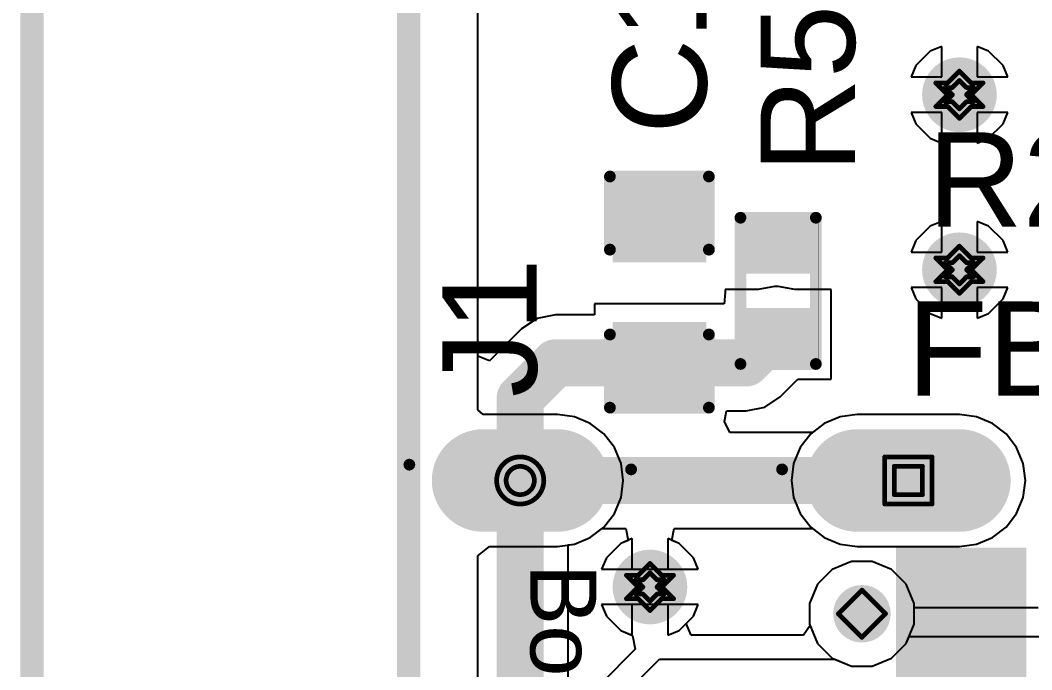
# Model space of a CAD drawing. Header units: inches. Extents: x -18 to 237, y -41 to 211.
# Drawn here: x -7.72 to 3.17, y 96.19 to 103.18 of the extents above; entities that cross this region are included whole.
import ezdxf

# ---------------------------------------------------------------- set-up
doc = ezdxf.new("R2010")
doc.units = ezdxf.units.IN
for name, color, linetype in [('Board Outline', 216, 'Continuous'), ('Bottom Layer', 5, 'Continuous'), ('Bottom Solder', 6, 'Continuous'), ('Dimensions', 6, 'Continuous'), ('Drill Drawing', 1, 'Continuous'), ('Multi-Layer', 9, 'Continuous'), ('Pad Holes', 156, 'Continuous'), ('Top Layer', 1, 'Continuous'), ('Top Overlay', 2, 'Continuous'), ('Top Paste', 8, 'Continuous'), ('Top Solder', 216, 'Continuous'), ('Via Holes', 16, 'Continuous')]:
    doc.layers.add(name, color=color, linetype=linetype)
doc.styles.add('Arial', font='', dxfattribs={"height": 0.2})
doc.styles.get('Arial').set_extended_font_data('Arial')

# ---------------------------------------------------------------- blocks, each defined once
blk = doc.blocks.new('R___0402_78')
at = {"layer": 'Top Layer'}
for points in [[(-0.699, -0.318), (-0.699, 0.318), (-0.241, 0.318), (-0.241, -0.318)], [(0.241, -0.318), (0.241, 0.318), (0.699, 0.318), (0.699, -0.318)]]:
    blk.add_hatch(color=1, dxfattribs=at).paths.add_polyline_path(points)
at = {"layer": 'Top Paste'}
for points in [[(-0.699, -0.318), (-0.699, 0.318), (-0.241, 0.318), (-0.241, -0.318)], [(0.241, -0.318), (0.241, 0.318), (0.699, 0.318), (0.699, -0.318)]]:
    blk.add_hatch(color=8, dxfattribs=at).paths.add_polyline_path(points)
at = {"layer": 'Top Solder'}
for points in [[(-0.754, -0.373), (-0.754, 0.373), (-0.186, 0.373), (-0.186, -0.373)], [(0.186, -0.373), (0.186, 0.373), (0.754, 0.373), (0.754, -0.373)]]:
    blk.add_hatch(color=216, dxfattribs=at).paths.add_polyline_path(points)
at = {"layer": 'Top Overlay'}
for points in [[(-0.787, 0.406, 0.127, 0.127, 0), (-0.787, -0.406, 0.127, 0.127, 0)], [(-0.787, 0.406, 0.127, 0.127, 0), (0.787, 0.406, 0.127, 0.127, 0)], [(0.787, 0.406, 0.127, 0.127, 0), (0.787, -0.406, 0.127, 0.127, 0)], [(-0.787, -0.406, 0.127, 0.127, 0), (0.787, -0.406, 0.127, 0.127, 0)], [(-0.813, -0.432, 0.00323, 0.00323, 0), (0.813, -0.432, 0.00323, 0.00323, 0)]]:
    blk.add_lwpolyline(points, format="xyseb", dxfattribs=at)
for points in [[(-0.819, 0.406, 0.0635, 0.0635, 1), (-0.756, 0.406, 0.0635, 0.0635, 1)], [(-0.819, 0.406, 0.0635, 0.0635, 1), (-0.756, 0.406, 0.0635, 0.0635, 1)], [(0.756, 0.406, 0.0635, 0.0635, 1), (0.819, 0.406, 0.0635, 0.0635, 1)], [(0.756, 0.406, 0.0635, 0.0635, 1), (0.819, 0.406, 0.0635, 0.0635, 1)], [(-0.819, -0.406, 0.0635, 0.0635, 1), (-0.756, -0.406, 0.0635, 0.0635, 1)], [(-0.819, -0.406, 0.0635, 0.0635, 1), (-0.756, -0.406, 0.0635, 0.0635, 1)], [(-0.814, -0.432, 0.00161, 0.00161, 1), (-0.812, -0.432, 0.00161, 0.00161, 1)], [(0.756, -0.406, 0.0635, 0.0635, 1), (0.819, -0.406, 0.0635, 0.0635, 1)], [(0.756, -0.406, 0.0635, 0.0635, 1), (0.819, -0.406, 0.0635, 0.0635, 1)], [(0.812, -0.432, 0.00161, 0.00161, 1), (0.814, -0.432, 0.00161, 0.00161, 1)]]:
    blk.add_lwpolyline(points, format="xyseb", close=True, dxfattribs=at)
blk = doc.blocks.new('TYPE_C_31_M_12__110')
at = {"layer": 'Bottom Layer'}
h = blk.add_hatch(color=5, dxfattribs=at)
edge = h.paths.add_edge_path()
edge.add_arc((-1.125, -0.02), 0.45, 0, 180)
edge.add_line((-1.575, -0.02), (-1.575, -1.12))
edge.add_arc((-1.125, -1.12), 0.45, 180, 360)
edge.add_line((-0.675, -1.12), (-0.675, -0.02))
h = blk.add_hatch(color=5, dxfattribs=at)
edge = h.paths.add_edge_path()
edge.add_arc((-1.125, -5.15), 0.45, 180, 360)
edge.add_line((-0.675, -5.15), (-0.675, -4.35))
edge.add_arc((-1.125, -4.35), 0.45, 0, 180)
edge.add_line((-1.575, -4.35), (-1.575, -5.15))
at = {"layer": 'Bottom Solder'}
h = blk.add_hatch(color=6, dxfattribs=at)
edge = h.paths.add_edge_path()
edge.add_arc((-1.125, -0.02), 0.552, 0, 180)
edge.add_line((-1.677, -0.02), (-1.677, -1.12))
edge.add_arc((-1.125, -1.12), 0.552, 180, 360)
edge.add_line((-0.573, -1.12), (-0.573, -0.02))
h = blk.add_hatch(color=6, dxfattribs=at)
edge = h.paths.add_edge_path()
edge.add_arc((0.31, -1.07), 0.102, 0, 360)
h = blk.add_hatch(color=6, dxfattribs=at)
edge = h.paths.add_edge_path()
edge.add_arc((-1.125, -5.15), 0.552, 180, 360)
edge.add_line((-0.573, -5.15), (-0.573, -4.35))
edge.add_arc((-1.125, -4.35), 0.552, 0, 180)
edge.add_line((-1.677, -4.35), (-1.677, -5.15))
at = {"layer": 'Multi-Layer'}
h = blk.add_hatch(color=9, dxfattribs=at)
edge = h.paths.add_edge_path()
edge.add_arc((-1.125, -0.02), 0.45, 0, 180)
edge.add_line((-1.575, -0.02), (-1.575, -1.12))
edge.add_arc((-1.125, -1.12), 0.45, 180, 360)
edge.add_line((-0.675, -1.12), (-0.675, -0.02))
h = blk.add_hatch(color=9, dxfattribs=at)
edge = h.paths.add_edge_path()
edge.add_arc((-1.125, -5.15), 0.45, 180, 360)
edge.add_line((-0.675, -5.15), (-0.675, -4.35))
edge.add_arc((-1.125, -4.35), 0.45, 0, 180)
edge.add_line((-1.575, -4.35), (-1.575, -5.15))
at = {"layer": 'Pad Holes'}
h = blk.add_hatch(color=7, dxfattribs=at)
edge = h.paths.add_edge_path()
edge.add_arc((-1.125, -1.12), 0.3, 180, 360)
edge.add_line((-0.825, -1.12), (-0.825, -0.02))
edge.add_arc((-1.125, -0.02), 0.3, 0, 180)
edge.add_line((-1.425, -0.02), (-1.425, -1.12))
h = blk.add_hatch(color=7, dxfattribs=at)
edge = h.paths.add_edge_path()
edge.add_arc((0.31, -1.07), 0.31, 0, 360)
h = blk.add_hatch(color=7, dxfattribs=at)
edge = h.paths.add_edge_path()
edge.add_arc((-1.125, -5.15), 0.3, 180, 360)
edge.add_line((-0.825, -5.15), (-0.825, -4.35))
edge.add_arc((-1.125, -4.35), 0.3, 0, 180)
edge.add_line((-1.425, -4.35), (-1.425, -5.15))
at = {"layer": 'Top Layer'}
for points in [[(-0.3, 0.6), (0.3, 0.6), (0.3, -0.6), (-0.3, -0.6)], [(0.5, 0.6), (1.1, 0.6), (1.1, -0.6), (0.5, -0.6)]]:
    blk.add_hatch(color=1, dxfattribs=at).paths.add_polyline_path(points)
h = blk.add_hatch(color=1, dxfattribs=at)
edge = h.paths.add_edge_path()
edge.add_arc((-1.125, -0.02), 0.45, 0, 180)
edge.add_line((-1.575, -0.02), (-1.575, -1.12))
edge.add_arc((-1.125, -1.12), 0.45, 180, 360)
edge.add_line((-0.675, -1.12), (-0.675, -0.02))
h = blk.add_hatch(color=1, dxfattribs=at)
edge = h.paths.add_edge_path()
edge.add_arc((-1.125, -5.15), 0.45, 180, 360)
edge.add_line((-0.675, -5.15), (-0.675, -4.35))
edge.add_arc((-1.125, -4.35), 0.45, 0, 180)
edge.add_line((-1.575, -4.35), (-1.575, -5.15))
at = {"layer": 'Top Paste'}
for points in [[(-0.3, 0.6), (0.3, 0.6), (0.3, -0.6), (-0.3, -0.6)], [(0.5, 0.6), (1.1, 0.6), (1.1, -0.6), (0.5, -0.6)]]:
    blk.add_hatch(color=8, dxfattribs=at).paths.add_polyline_path(points)
at = {"layer": 'Top Solder'}
for points in [[(-0.402, 0.702), (0.402, 0.702), (0.402, -0.702), (-0.402, -0.702)], [(0.398, 0.702), (1.202, 0.702), (1.202, -0.702), (0.398, -0.702)]]:
    blk.add_hatch(color=216, dxfattribs=at).paths.add_polyline_path(points)
h = blk.add_hatch(color=216, dxfattribs=at)
edge = h.paths.add_edge_path()
edge.add_arc((-1.125, -0.02), 0.552, 0, 180)
edge.add_line((-1.677, -0.02), (-1.677, -1.12))
edge.add_arc((-1.125, -1.12), 0.552, 180, 360)
edge.add_line((-0.573, -1.12), (-0.573, -0.02))
h = blk.add_hatch(color=216, dxfattribs=at)
edge = h.paths.add_edge_path()
edge.add_arc((0.31, -1.07), 0.102, 0, 360)
h = blk.add_hatch(color=216, dxfattribs=at)
edge = h.paths.add_edge_path()
edge.add_arc((-1.125, -5.15), 0.552, 180, 360)
edge.add_line((-0.573, -5.15), (-0.573, -4.35))
edge.add_arc((-1.125, -4.35), 0.552, 0, 180)
edge.add_line((-1.677, -4.35), (-1.677, -5.15))
at = {"layer": 'Top Overlay'}
for points in [[(-1.245, -3.556, 0.127, 0.127, 0), (-1.245, -1.93, 0.127, 0.127, 0)], [(7.695, -5.944, 0.127, 0.127, 0), (-1.295, -5.944, 0.127, 0.127, 0)]]:
    blk.add_lwpolyline(points, format="xyseb", dxfattribs=at)
for points in [[(-1.276, -1.93, 0.0635, 0.0635, 1), (-1.213, -1.93, 0.0635, 0.0635, 1)], [(-1.276, -3.556, 0.0635, 0.0635, 1), (-1.213, -3.556, 0.0635, 0.0635, 1)], [(-1.327, -5.944, 0.0635, 0.0635, 1), (-1.264, -5.944, 0.0635, 0.0635, 1)]]:
    blk.add_lwpolyline(points, format="xyseb", close=True, dxfattribs=at)
at = {"layer": 'Top Overlay', "style": 'Arial'}
blk.add_text('Board Edge', height=0.7112, dxfattribs=at).set_placement((-0.229, -4.64))
blk = doc.blocks.new('C___0603_162')
at = {"layer": 'Top Layer'}
for points in [[(-0.381, 0.445), (-0.381, -0.445), (-1.143, -0.445), (-1.143, 0.445)], [(1.143, 0.445), (1.143, -0.445), (0.381, -0.445), (0.381, 0.445)]]:
    blk.add_hatch(color=1, dxfattribs=at).paths.add_polyline_path(points)
at = {"layer": 'Top Paste'}
for points in [[(-0.381, 0.445), (-0.381, -0.445), (-1.143, -0.445), (-1.143, 0.445)], [(1.143, 0.445), (1.143, -0.445), (0.381, -0.445), (0.381, 0.445)]]:
    blk.add_hatch(color=8, dxfattribs=at).paths.add_polyline_path(points)
at = {"layer": 'Top Solder'}
for points in [[(-0.321, 0.504), (-0.321, -0.504), (-1.203, -0.504), (-1.203, 0.504)], [(1.203, 0.504), (1.203, -0.504), (0.321, -0.504), (0.321, 0.504)]]:
    blk.add_hatch(color=216, dxfattribs=at).paths.add_polyline_path(points)
at = {"layer": 'Top Overlay'}
for points in [[(-0.457, 0.533, 0.127, 0.127, 0), (-1.245, 0.533, 0.127, 0.127, 0)], [(-1.245, -0.533, 0.127, 0.127, 0), (-1.245, 0.533, 0.127, 0.127, 0)], [(1.245, 0.533, 0.127, 0.127, 0), (0.457, 0.533, 0.127, 0.127, 0)], [(1.245, -0.533, 0.127, 0.127, 0), (1.245, 0.533, 0.127, 0.127, 0)], [(-0.457, -0.533, 0.127, 0.127, 0), (-1.245, -0.533, 0.127, 0.127, 0)], [(1.245, -0.533, 0.127, 0.127, 0), (0.457, -0.533, 0.127, 0.127, 0)]]:
    blk.add_lwpolyline(points, format="xyseb", dxfattribs=at)
for points in [[(-1.276, 0.533, 0.0635, 0.0635, 1), (-1.213, 0.533, 0.0635, 0.0635, 1)], [(-1.276, 0.533, 0.0635, 0.0635, 1), (-1.213, 0.533, 0.0635, 0.0635, 1)], [(-0.489, 0.533, 0.0635, 0.0635, 1), (-0.425, 0.533, 0.0635, 0.0635, 1)], [(0.425, 0.533, 0.0635, 0.0635, 1), (0.489, 0.533, 0.0635, 0.0635, 1)], [(1.213, 0.533, 0.0635, 0.0635, 1), (1.276, 0.533, 0.0635, 0.0635, 1)], [(1.213, 0.533, 0.0635, 0.0635, 1), (1.276, 0.533, 0.0635, 0.0635, 1)], [(-1.276, -0.533, 0.0635, 0.0635, 1), (-1.213, -0.533, 0.0635, 0.0635, 1)], [(-1.276, -0.533, 0.0635, 0.0635, 1), (-1.213, -0.533, 0.0635, 0.0635, 1)], [(-0.489, -0.533, 0.0635, 0.0635, 1), (-0.425, -0.533, 0.0635, 0.0635, 1)], [(0.425, -0.533, 0.0635, 0.0635, 1), (0.489, -0.533, 0.0635, 0.0635, 1)], [(1.213, -0.533, 0.0635, 0.0635, 1), (1.276, -0.533, 0.0635, 0.0635, 1)], [(1.213, -0.533, 0.0635, 0.0635, 1), (1.276, -0.533, 0.0635, 0.0635, 1)]]:
    blk.add_lwpolyline(points, format="xyseb", close=True, dxfattribs=at)

msp = doc.modelspace()

# ---------------------------------------------------------------- hatches: boundary and pattern name
at = {"layer": 'Bottom Layer'}
h = msp.add_hatch(color=5, dxfattribs=at)
edge = h.paths.add_edge_path()
edge.add_arc((2.393, 102.382), 0.3, 0, 360)
h = msp.add_hatch(color=5, dxfattribs=at)
edge = h.paths.add_edge_path()
edge.add_arc((2.393, 100.497), 0.3, 0, 360)
h = msp.add_hatch(color=5, dxfattribs=at)
edge = h.paths.add_edge_path()
edge.add_arc((-0.94, 97.081), 0.3, 0, 360)
at = {"layer": 'Bottom Solder'}
h = msp.add_hatch(color=6, dxfattribs=at)
edge = h.paths.add_edge_path()
edge.add_arc((2.393, 102.382), 0.402, 0, 360)
h = msp.add_hatch(color=6, dxfattribs=at)
edge = h.paths.add_edge_path()
edge.add_arc((2.393, 100.497), 0.402, 0, 360)
h = msp.add_hatch(color=6, dxfattribs=at)
edge = h.paths.add_edge_path()
edge.add_arc((-0.94, 97.081), 0.402, 0, 360)
at = {"layer": 'Top Layer'}
h = msp.add_hatch(color=1, dxfattribs=at)
edge = h.paths.add_edge_path()
edge.add_arc((2.393, 102.382), 0.3, 0, 360)
h = msp.add_hatch(color=1, dxfattribs=at)
edge = h.paths.add_edge_path()
edge.add_arc((2.393, 100.497), 0.3, 0, 360)
h = msp.add_hatch(color=1, dxfattribs=at)
edge = h.paths.add_edge_path()
edge.add_arc((-0.94, 97.081), 0.3, 0, 360)
at = {"layer": 'Top Solder'}
h = msp.add_hatch(color=216, dxfattribs=at)
edge = h.paths.add_edge_path()
edge.add_arc((2.393, 102.382), 0.402, 0, 360)
h = msp.add_hatch(color=216, dxfattribs=at)
edge = h.paths.add_edge_path()
edge.add_arc((2.393, 100.497), 0.402, 0, 360)
h = msp.add_hatch(color=216, dxfattribs=at)
edge = h.paths.add_edge_path()
edge.add_arc((-0.94, 97.081), 0.402, 0, 360)
at = {"layer": 'Via Holes'}
h = msp.add_hatch(color=7, dxfattribs=at)
edge = h.paths.add_edge_path()
edge.add_arc((2.393, 102.382), 0.15, 0, 360)
h = msp.add_hatch(color=7, dxfattribs=at)
edge = h.paths.add_edge_path()
edge.add_arc((2.393, 100.497), 0.15, 0, 360)
h = msp.add_hatch(color=7, dxfattribs=at)
edge = h.paths.add_edge_path()
edge.add_arc((-0.94, 97.081), 0.15, 0, 360)

# ---------------------------------------------------------------- linework, layer by layer
at = {"layer": 'Board Outline'}
msp.add_lwpolyline([(-3.538, 110.524, 0.254, 0.254, 0), (-3.538, -3.476, 0.254, 0.254, 0)], format="xyseb", dxfattribs=at)
at = {"layer": 'Bottom Layer'}
for p, q in [((-2.794, 98.988), (-2.794, 109.909)), ((2.079, 102.852), (1.923, 102.696)), ((2.203, 102.903), (2.079, 102.852)), ((2.203, 102.573), (2.203, 102.903)), ((2.707, 102.852), (2.584, 102.903)), ((2.584, 102.903), (2.584, 102.573)), ((2.863, 102.696), (2.707, 102.852)), ((1.923, 102.696), (1.872, 102.573)), ((2.914, 102.573), (2.863, 102.696)), ((1.872, 102.573), (2.203, 102.573)), ((2.584, 102.573), (2.914, 102.573)), ((2.203, 102.192), (1.872, 102.192)), ((1.872, 102.192), (1.923, 102.069)), ((2.203, 101.862), (2.203, 102.192)), ((2.914, 102.192), (2.584, 102.192)), ((2.584, 102.192), (2.584, 101.862)), ((2.863, 102.069), (2.914, 102.192)), ((1.923, 102.069), (2.079, 101.913)), ((2.707, 101.913), (2.863, 102.069)), ((2.079, 101.913), (2.203, 101.862)), ((2.584, 101.862), (2.707, 101.913)), ((2.203, 101.018), (2.079, 100.967)), ((2.203, 100.687), (2.203, 101.018)), ((2.707, 100.967), (2.584, 101.018)), ((2.584, 101.018), (2.584, 100.687)), ((2.079, 100.967), (1.923, 100.811)), ((2.863, 100.811), (2.707, 100.967)), ((1.923, 100.811), (1.872, 100.687)), ((2.914, 100.687), (2.863, 100.811)), ((1.872, 100.687), (2.203, 100.687)), ((2.584, 100.687), (2.914, 100.687)), ((2.203, 100.306), (1.872, 100.306)), ((1.872, 100.306), (1.923, 100.183)), ((2.203, 99.976), (2.203, 100.306)), ((2.914, 100.306), (2.584, 100.306)), ((2.584, 100.306), (2.584, 99.976)), ((2.863, 100.183), (2.914, 100.306)), ((1.923, 100.183), (2.079, 100.027)), ((2.707, 100.027), (2.863, 100.183)), ((2.079, 100.027), (2.203, 99.976)), ((2.584, 99.976), (2.707, 100.027)), ((-2.737, 98.938), (-2.794, 98.988)), ((-1.937, 98.938), (-2.737, 98.938)), ((-1.753, 98.914), (-1.937, 98.938)), ((1.293, 98.938), (1.109, 98.914)), ((2.393, 98.938), (1.293, 98.938)), ((2.577, 98.914), (2.393, 98.938)), ((-1.582, 98.843), (-1.753, 98.914)), ((-1.435, 98.73), (-1.582, 98.843)), ((0.938, 98.843), (0.791, 98.73)), ((1.109, 98.914), (0.938, 98.843)), ((2.748, 98.843), (2.577, 98.914)), ((2.895, 98.73), (2.748, 98.843)), ((-1.322, 98.583), (-1.435, 98.73)), ((0.791, 98.73), (0.678, 98.583)), ((3.008, 98.583), (2.895, 98.73)), ((-1.251, 98.412), (-1.322, 98.583)), ((0.678, 98.583), (0.607, 98.412)), ((3.079, 98.412), (3.008, 98.583)), ((-1.227, 98.228), (-1.251, 98.412)), ((0.607, 98.412), (0.583, 98.228)), ((3.103, 98.228), (3.079, 98.412)), ((-1.251, 98.045), (-1.227, 98.228)), ((0.583, 98.228), (0.607, 98.045)), ((3.079, 98.045), (3.103, 98.228)), ((-1.322, 97.873), (-1.251, 98.045)), ((0.607, 98.045), (0.678, 97.873)), ((3.008, 97.873), (3.079, 98.045)), ((-1.435, 97.726), (-1.322, 97.873)), ((0.678, 97.873), (0.791, 97.726)), ((2.895, 97.726), (3.008, 97.873)), ((-1.582, 97.613), (-1.435, 97.726)), ((0.791, 97.726), (0.938, 97.613)), ((2.748, 97.613), (2.895, 97.726)), ((-1.753, 97.542), (-1.582, 97.613)), ((0.938, 97.613), (1.109, 97.542)), ((2.577, 97.542), (2.748, 97.613)), ((-2.794, 97.415), (-2.667, 97.518)), ((-2.667, 97.518), (-1.937, 97.518)), ((-1.937, 97.518), (-1.753, 97.542)), ((-1.254, 97.551), (-1.409, 97.395)), ((-1.13, 97.602), (-1.254, 97.551)), ((-1.13, 97.272), (-1.13, 97.602)), ((-0.626, 97.551), (-0.749, 97.602)), ((-0.749, 97.602), (-0.749, 97.272)), ((-0.47, 97.395), (-0.626, 97.551)), ((1.109, 97.542), (1.293, 97.518)), ((1.293, 97.518), (2.393, 97.518)), ((2.393, 97.518), (2.577, 97.542)), ((-2.794, 90.338), (-2.794, 97.415)), ((-1.409, 97.395), (-1.461, 97.272)), ((-0.419, 97.272), (-0.47, 97.395)), ((1.231, 97.357), (1.024, 97.271)), ((1.455, 97.357), (1.231, 97.357)), ((1.662, 97.271), (1.455, 97.357)), ((-1.461, 97.272), (-1.13, 97.272)), ((-0.749, 97.272), (-0.419, 97.272)), ((1.024, 97.271), (0.865, 97.113)), ((1.821, 97.113), (1.662, 97.271)), ((0.865, 97.113), (0.779, 96.905)), ((1.907, 96.905), (1.821, 97.113)), ((-1.13, 96.891), (-1.461, 96.891)), ((-1.461, 96.891), (-1.409, 96.768)), ((-1.13, 96.561), (-1.13, 96.891)), ((-0.419, 96.891), (-0.749, 96.891)), ((-0.749, 96.891), (-0.749, 96.561)), ((-0.47, 96.768), (-0.419, 96.891)), ((0.779, 96.905), (0.779, 96.681)), ((1.907, 96.681), (1.907, 96.905)), ((-1.409, 96.768), (-1.254, 96.612)), ((-0.626, 96.612), (-0.47, 96.768)), ((0.779, 96.681), (0.865, 96.474)), ((1.821, 96.474), (1.907, 96.681)), ((-1.254, 96.612), (-1.13, 96.561)), ((-0.749, 96.561), (-0.626, 96.612)), ((0.865, 96.474), (1.024, 96.315)), ((1.662, 96.315), (1.821, 96.474)), ((1.024, 96.315), (1.231, 96.229)), ((1.455, 96.229), (1.662, 96.315)), ((1.231, 96.229), (1.455, 96.229))]:
    msp.add_line(p, q, dxfattribs=at)
at = {"layer": 'Dimensions'}
msp.add_lwpolyline([(-7.595, 60.887, 0.254, 0.254, 0), (-7.595, 110.524, 0.254, 0.254, 0)], format="xyseb", dxfattribs=at)
at = {"layer": 'Drill Drawing'}
for points in [[(2.266, 102.509, 0.0508, 0.0508, 0), (2.393, 102.636, 0.0508, 0.0508, 0)], [(2.393, 102.636, 0.0508, 0.0508, 0), (2.52, 102.509, 0.0508, 0.0508, 0)], [(2.139, 102.509, 0.0508, 0.0508, 0), (2.266, 102.382, 0.0508, 0.0508, 0)], [(2.139, 102.509, 0.0508, 0.0508, 0), (2.266, 102.509, 0.0508, 0.0508, 0)], [(2.317, 102.459, 0.0508, 0.0508, 0), (2.393, 102.535, 0.0508, 0.0508, 0)], [(2.393, 102.535, 0.0508, 0.0508, 0), (2.469, 102.459, 0.0508, 0.0508, 0)], [(2.52, 102.509, 0.0508, 0.0508, 0), (2.647, 102.509, 0.0508, 0.0508, 0)], [(2.52, 102.382, 0.0508, 0.0508, 0), (2.647, 102.509, 0.0508, 0.0508, 0)], [(2.139, 102.255, 0.0508, 0.0508, 0), (2.266, 102.382, 0.0508, 0.0508, 0)], [(2.241, 102.459, 0.0508, 0.0508, 0), (2.317, 102.382, 0.0508, 0.0508, 0)], [(2.241, 102.459, 0.0508, 0.0508, 0), (2.317, 102.459, 0.0508, 0.0508, 0)], [(2.241, 102.306, 0.0508, 0.0508, 0), (2.317, 102.382, 0.0508, 0.0508, 0)], [(2.469, 102.459, 0.0508, 0.0508, 0), (2.545, 102.459, 0.0508, 0.0508, 0)], [(2.469, 102.382, 0.0508, 0.0508, 0), (2.545, 102.459, 0.0508, 0.0508, 0)], [(2.469, 102.382, 0.0508, 0.0508, 0), (2.545, 102.306, 0.0508, 0.0508, 0)], [(2.52, 102.382, 0.0508, 0.0508, 0), (2.647, 102.255, 0.0508, 0.0508, 0)], [(2.241, 102.306, 0.0508, 0.0508, 0), (2.317, 102.306, 0.0508, 0.0508, 0)], [(2.317, 102.306, 0.0508, 0.0508, 0), (2.393, 102.23, 0.0508, 0.0508, 0)], [(2.393, 102.23, 0.0508, 0.0508, 0), (2.469, 102.306, 0.0508, 0.0508, 0)], [(2.469, 102.306, 0.0508, 0.0508, 0), (2.545, 102.306, 0.0508, 0.0508, 0)], [(2.139, 102.255, 0.0508, 0.0508, 0), (2.266, 102.255, 0.0508, 0.0508, 0)], [(2.266, 102.255, 0.0508, 0.0508, 0), (2.393, 102.128, 0.0508, 0.0508, 0)], [(2.393, 102.128, 0.0508, 0.0508, 0), (2.52, 102.255, 0.0508, 0.0508, 0)], [(2.52, 102.255, 0.0508, 0.0508, 0), (2.647, 102.255, 0.0508, 0.0508, 0)], [(2.266, 100.624, 0.0508, 0.0508, 0), (2.393, 100.751, 0.0508, 0.0508, 0)], [(2.393, 100.751, 0.0508, 0.0508, 0), (2.52, 100.624, 0.0508, 0.0508, 0)], [(2.317, 100.573, 0.0508, 0.0508, 0), (2.393, 100.649, 0.0508, 0.0508, 0)], [(2.393, 100.649, 0.0508, 0.0508, 0), (2.469, 100.573, 0.0508, 0.0508, 0)], [(2.139, 100.624, 0.0508, 0.0508, 0), (2.266, 100.497, 0.0508, 0.0508, 0)], [(2.139, 100.624, 0.0508, 0.0508, 0), (2.266, 100.624, 0.0508, 0.0508, 0)], [(2.241, 100.573, 0.0508, 0.0508, 0), (2.317, 100.497, 0.0508, 0.0508, 0)], [(2.241, 100.573, 0.0508, 0.0508, 0), (2.317, 100.573, 0.0508, 0.0508, 0)], [(2.469, 100.573, 0.0508, 0.0508, 0), (2.545, 100.573, 0.0508, 0.0508, 0)], [(2.469, 100.497, 0.0508, 0.0508, 0), (2.545, 100.573, 0.0508, 0.0508, 0)], [(2.52, 100.624, 0.0508, 0.0508, 0), (2.647, 100.624, 0.0508, 0.0508, 0)], [(2.52, 100.497, 0.0508, 0.0508, 0), (2.647, 100.624, 0.0508, 0.0508, 0)], [(2.139, 100.37, 0.0508, 0.0508, 0), (2.266, 100.497, 0.0508, 0.0508, 0)], [(2.241, 100.421, 0.0508, 0.0508, 0), (2.317, 100.497, 0.0508, 0.0508, 0)], [(2.241, 100.421, 0.0508, 0.0508, 0), (2.317, 100.421, 0.0508, 0.0508, 0)], [(2.317, 100.421, 0.0508, 0.0508, 0), (2.393, 100.344, 0.0508, 0.0508, 0)], [(2.393, 100.344, 0.0508, 0.0508, 0), (2.469, 100.421, 0.0508, 0.0508, 0)], [(2.469, 100.497, 0.0508, 0.0508, 0), (2.545, 100.421, 0.0508, 0.0508, 0)], [(2.469, 100.421, 0.0508, 0.0508, 0), (2.545, 100.421, 0.0508, 0.0508, 0)], [(2.52, 100.497, 0.0508, 0.0508, 0), (2.647, 100.37, 0.0508, 0.0508, 0)], [(2.139, 100.37, 0.0508, 0.0508, 0), (2.266, 100.37, 0.0508, 0.0508, 0)], [(2.266, 100.37, 0.0508, 0.0508, 0), (2.393, 100.243, 0.0508, 0.0508, 0)], [(2.393, 100.243, 0.0508, 0.0508, 0), (2.52, 100.37, 0.0508, 0.0508, 0)], [(2.52, 100.37, 0.0508, 0.0508, 0), (2.647, 100.37, 0.0508, 0.0508, 0)], [(1.589, 98.482, 0.0508, 0.0508, 0), (2.097, 98.482, 0.0508, 0.0508, 0)], [(1.589, 97.974, 0.0508, 0.0508, 0), (1.589, 98.482, 0.0508, 0.0508, 0)], [(2.097, 97.974, 0.0508, 0.0508, 0), (2.097, 98.482, 0.0508, 0.0508, 0)], [(1.691, 98.381, 0.0508, 0.0508, 0), (1.995, 98.381, 0.0508, 0.0508, 0)], [(1.691, 98.076, 0.0508, 0.0508, 0), (1.691, 98.381, 0.0508, 0.0508, 0)], [(1.995, 98.076, 0.0508, 0.0508, 0), (1.995, 98.381, 0.0508, 0.0508, 0)], [(1.691, 98.076, 0.0508, 0.0508, 0), (1.995, 98.076, 0.0508, 0.0508, 0)], [(1.589, 97.974, 0.0508, 0.0508, 0), (2.097, 97.974, 0.0508, 0.0508, 0)], [(-1.067, 97.208, 0.0508, 0.0508, 0), (-0.94, 97.335, 0.0508, 0.0508, 0)], [(-0.94, 97.335, 0.0508, 0.0508, 0), (-0.813, 97.208, 0.0508, 0.0508, 0)], [(-1.194, 97.208, 0.0508, 0.0508, 0), (-1.067, 97.081, 0.0508, 0.0508, 0)], [(-1.194, 97.208, 0.0508, 0.0508, 0), (-1.067, 97.208, 0.0508, 0.0508, 0)], [(-1.092, 97.158, 0.0508, 0.0508, 0), (-1.016, 97.081, 0.0508, 0.0508, 0)], [(-1.092, 97.158, 0.0508, 0.0508, 0), (-1.016, 97.158, 0.0508, 0.0508, 0)], [(-1.016, 97.158, 0.0508, 0.0508, 0), (-0.94, 97.234, 0.0508, 0.0508, 0)], [(-0.94, 97.234, 0.0508, 0.0508, 0), (-0.864, 97.158, 0.0508, 0.0508, 0)], [(-0.864, 97.158, 0.0508, 0.0508, 0), (-0.787, 97.158, 0.0508, 0.0508, 0)], [(-0.864, 97.081, 0.0508, 0.0508, 0), (-0.787, 97.158, 0.0508, 0.0508, 0)], [(-0.813, 97.208, 0.0508, 0.0508, 0), (-0.686, 97.208, 0.0508, 0.0508, 0)], [(-0.813, 97.081, 0.0508, 0.0508, 0), (-0.686, 97.208, 0.0508, 0.0508, 0)], [(-1.194, 96.954, 0.0508, 0.0508, 0), (-1.067, 97.081, 0.0508, 0.0508, 0)], [(-1.092, 97.005, 0.0508, 0.0508, 0), (-1.016, 97.081, 0.0508, 0.0508, 0)], [(-0.864, 97.081, 0.0508, 0.0508, 0), (-0.787, 97.005, 0.0508, 0.0508, 0)], [(-0.813, 97.081, 0.0508, 0.0508, 0), (-0.686, 96.954, 0.0508, 0.0508, 0)], [(1.089, 96.793, 0.0508, 0.0508, 0), (1.343, 97.047, 0.0508, 0.0508, 0)], [(1.343, 97.047, 0.0508, 0.0508, 0), (1.597, 96.793, 0.0508, 0.0508, 0)], [(-1.194, 96.954, 0.0508, 0.0508, 0), (-1.067, 96.954, 0.0508, 0.0508, 0)], [(-1.092, 97.005, 0.0508, 0.0508, 0), (-1.016, 97.005, 0.0508, 0.0508, 0)], [(-1.067, 96.954, 0.0508, 0.0508, 0), (-0.94, 96.827, 0.0508, 0.0508, 0)], [(-1.016, 97.005, 0.0508, 0.0508, 0), (-0.94, 96.929, 0.0508, 0.0508, 0)], [(-0.94, 96.929, 0.0508, 0.0508, 0), (-0.864, 97.005, 0.0508, 0.0508, 0)], [(-0.94, 96.827, 0.0508, 0.0508, 0), (-0.813, 96.954, 0.0508, 0.0508, 0)], [(-0.864, 97.005, 0.0508, 0.0508, 0), (-0.787, 97.005, 0.0508, 0.0508, 0)], [(-0.813, 96.954, 0.0508, 0.0508, 0), (-0.686, 96.954, 0.0508, 0.0508, 0)], [(1.089, 96.793, 0.0508, 0.0508, 0), (1.343, 96.539, 0.0508, 0.0508, 0)], [(1.343, 96.539, 0.0508, 0.0508, 0), (1.597, 96.793, 0.0508, 0.0508, 0)]]:
    msp.add_lwpolyline(points, format="xyseb", dxfattribs=at)
for points in [[(2.38, 102.636, 0.0254, 0.0254, 1), (2.406, 102.636, 0.0254, 0.0254, 1)], [(2.38, 102.636, 0.0254, 0.0254, 1), (2.406, 102.636, 0.0254, 0.0254, 1)], [(2.126, 102.509, 0.0254, 0.0254, 1), (2.152, 102.509, 0.0254, 0.0254, 1)], [(2.126, 102.509, 0.0254, 0.0254, 1), (2.152, 102.509, 0.0254, 0.0254, 1)], [(2.253, 102.509, 0.0254, 0.0254, 1), (2.279, 102.509, 0.0254, 0.0254, 1)], [(2.253, 102.509, 0.0254, 0.0254, 1), (2.279, 102.509, 0.0254, 0.0254, 1)], [(2.38, 102.535, 0.0254, 0.0254, 1), (2.406, 102.535, 0.0254, 0.0254, 1)], [(2.38, 102.535, 0.0254, 0.0254, 1), (2.406, 102.535, 0.0254, 0.0254, 1)], [(2.507, 102.509, 0.0254, 0.0254, 1), (2.533, 102.509, 0.0254, 0.0254, 1)], [(2.507, 102.509, 0.0254, 0.0254, 1), (2.533, 102.509, 0.0254, 0.0254, 1)], [(2.634, 102.509, 0.0254, 0.0254, 1), (2.66, 102.509, 0.0254, 0.0254, 1)], [(2.634, 102.509, 0.0254, 0.0254, 1), (2.66, 102.509, 0.0254, 0.0254, 1)], [(2.228, 102.459, 0.0254, 0.0254, 1), (2.253, 102.459, 0.0254, 0.0254, 1)], [(2.228, 102.459, 0.0254, 0.0254, 1), (2.253, 102.459, 0.0254, 0.0254, 1)], [(2.253, 102.382, 0.0254, 0.0254, 1), (2.279, 102.382, 0.0254, 0.0254, 1)], [(2.253, 102.382, 0.0254, 0.0254, 1), (2.279, 102.382, 0.0254, 0.0254, 1)], [(2.304, 102.459, 0.0254, 0.0254, 1), (2.33, 102.459, 0.0254, 0.0254, 1)], [(2.304, 102.459, 0.0254, 0.0254, 1), (2.33, 102.459, 0.0254, 0.0254, 1)], [(2.304, 102.382, 0.0254, 0.0254, 1), (2.33, 102.382, 0.0254, 0.0254, 1)], [(2.304, 102.382, 0.0254, 0.0254, 1), (2.33, 102.382, 0.0254, 0.0254, 1)], [(2.457, 102.459, 0.0254, 0.0254, 1), (2.482, 102.459, 0.0254, 0.0254, 1)], [(2.457, 102.459, 0.0254, 0.0254, 1), (2.482, 102.459, 0.0254, 0.0254, 1)], [(2.457, 102.382, 0.0254, 0.0254, 1), (2.482, 102.382, 0.0254, 0.0254, 1)], [(2.457, 102.382, 0.0254, 0.0254, 1), (2.482, 102.382, 0.0254, 0.0254, 1)], [(2.507, 102.382, 0.0254, 0.0254, 1), (2.533, 102.382, 0.0254, 0.0254, 1)], [(2.507, 102.382, 0.0254, 0.0254, 1), (2.533, 102.382, 0.0254, 0.0254, 1)], [(2.533, 102.459, 0.0254, 0.0254, 1), (2.558, 102.459, 0.0254, 0.0254, 1)], [(2.533, 102.459, 0.0254, 0.0254, 1), (2.558, 102.459, 0.0254, 0.0254, 1)], [(2.228, 102.306, 0.0254, 0.0254, 1), (2.253, 102.306, 0.0254, 0.0254, 1)], [(2.228, 102.306, 0.0254, 0.0254, 1), (2.253, 102.306, 0.0254, 0.0254, 1)], [(2.304, 102.306, 0.0254, 0.0254, 1), (2.33, 102.306, 0.0254, 0.0254, 1)], [(2.304, 102.306, 0.0254, 0.0254, 1), (2.33, 102.306, 0.0254, 0.0254, 1)], [(2.457, 102.306, 0.0254, 0.0254, 1), (2.482, 102.306, 0.0254, 0.0254, 1)], [(2.457, 102.306, 0.0254, 0.0254, 1), (2.482, 102.306, 0.0254, 0.0254, 1)], [(2.533, 102.306, 0.0254, 0.0254, 1), (2.558, 102.306, 0.0254, 0.0254, 1)], [(2.533, 102.306, 0.0254, 0.0254, 1), (2.558, 102.306, 0.0254, 0.0254, 1)], [(2.126, 102.255, 0.0254, 0.0254, 1), (2.152, 102.255, 0.0254, 0.0254, 1)], [(2.126, 102.255, 0.0254, 0.0254, 1), (2.152, 102.255, 0.0254, 0.0254, 1)], [(2.253, 102.255, 0.0254, 0.0254, 1), (2.279, 102.255, 0.0254, 0.0254, 1)], [(2.253, 102.255, 0.0254, 0.0254, 1), (2.279, 102.255, 0.0254, 0.0254, 1)], [(2.38, 102.23, 0.0254, 0.0254, 1), (2.406, 102.23, 0.0254, 0.0254, 1)], [(2.38, 102.23, 0.0254, 0.0254, 1), (2.406, 102.23, 0.0254, 0.0254, 1)], [(2.507, 102.255, 0.0254, 0.0254, 1), (2.533, 102.255, 0.0254, 0.0254, 1)], [(2.507, 102.255, 0.0254, 0.0254, 1), (2.533, 102.255, 0.0254, 0.0254, 1)], [(2.634, 102.255, 0.0254, 0.0254, 1), (2.66, 102.255, 0.0254, 0.0254, 1)], [(2.634, 102.255, 0.0254, 0.0254, 1), (2.66, 102.255, 0.0254, 0.0254, 1)], [(2.38, 102.128, 0.0254, 0.0254, 1), (2.406, 102.128, 0.0254, 0.0254, 1)], [(2.38, 102.128, 0.0254, 0.0254, 1), (2.406, 102.128, 0.0254, 0.0254, 1)], [(2.38, 100.751, 0.0254, 0.0254, 1), (2.406, 100.751, 0.0254, 0.0254, 1)], [(2.38, 100.751, 0.0254, 0.0254, 1), (2.406, 100.751, 0.0254, 0.0254, 1)], [(2.38, 100.649, 0.0254, 0.0254, 1), (2.406, 100.649, 0.0254, 0.0254, 1)], [(2.38, 100.649, 0.0254, 0.0254, 1), (2.406, 100.649, 0.0254, 0.0254, 1)], [(2.126, 100.624, 0.0254, 0.0254, 1), (2.152, 100.624, 0.0254, 0.0254, 1)], [(2.126, 100.624, 0.0254, 0.0254, 1), (2.152, 100.624, 0.0254, 0.0254, 1)], [(2.228, 100.573, 0.0254, 0.0254, 1), (2.253, 100.573, 0.0254, 0.0254, 1)], [(2.228, 100.573, 0.0254, 0.0254, 1), (2.253, 100.573, 0.0254, 0.0254, 1)], [(2.253, 100.624, 0.0254, 0.0254, 1), (2.279, 100.624, 0.0254, 0.0254, 1)], [(2.253, 100.624, 0.0254, 0.0254, 1), (2.279, 100.624, 0.0254, 0.0254, 1)], [(2.304, 100.573, 0.0254, 0.0254, 1), (2.33, 100.573, 0.0254, 0.0254, 1)], [(2.304, 100.573, 0.0254, 0.0254, 1), (2.33, 100.573, 0.0254, 0.0254, 1)], [(2.457, 100.573, 0.0254, 0.0254, 1), (2.482, 100.573, 0.0254, 0.0254, 1)], [(2.457, 100.573, 0.0254, 0.0254, 1), (2.482, 100.573, 0.0254, 0.0254, 1)], [(2.507, 100.624, 0.0254, 0.0254, 1), (2.533, 100.624, 0.0254, 0.0254, 1)], [(2.507, 100.624, 0.0254, 0.0254, 1), (2.533, 100.624, 0.0254, 0.0254, 1)], [(2.533, 100.573, 0.0254, 0.0254, 1), (2.558, 100.573, 0.0254, 0.0254, 1)], [(2.533, 100.573, 0.0254, 0.0254, 1), (2.558, 100.573, 0.0254, 0.0254, 1)], [(2.634, 100.624, 0.0254, 0.0254, 1), (2.66, 100.624, 0.0254, 0.0254, 1)], [(2.634, 100.624, 0.0254, 0.0254, 1), (2.66, 100.624, 0.0254, 0.0254, 1)], [(2.228, 100.421, 0.0254, 0.0254, 1), (2.253, 100.421, 0.0254, 0.0254, 1)], [(2.228, 100.421, 0.0254, 0.0254, 1), (2.253, 100.421, 0.0254, 0.0254, 1)], [(2.253, 100.497, 0.0254, 0.0254, 1), (2.279, 100.497, 0.0254, 0.0254, 1)], [(2.253, 100.497, 0.0254, 0.0254, 1), (2.279, 100.497, 0.0254, 0.0254, 1)], [(2.304, 100.497, 0.0254, 0.0254, 1), (2.33, 100.497, 0.0254, 0.0254, 1)], [(2.304, 100.497, 0.0254, 0.0254, 1), (2.33, 100.497, 0.0254, 0.0254, 1)], [(2.304, 100.421, 0.0254, 0.0254, 1), (2.33, 100.421, 0.0254, 0.0254, 1)], [(2.304, 100.421, 0.0254, 0.0254, 1), (2.33, 100.421, 0.0254, 0.0254, 1)], [(2.457, 100.497, 0.0254, 0.0254, 1), (2.482, 100.497, 0.0254, 0.0254, 1)], [(2.457, 100.497, 0.0254, 0.0254, 1), (2.482, 100.497, 0.0254, 0.0254, 1)], [(2.457, 100.421, 0.0254, 0.0254, 1), (2.482, 100.421, 0.0254, 0.0254, 1)], [(2.457, 100.421, 0.0254, 0.0254, 1), (2.482, 100.421, 0.0254, 0.0254, 1)], [(2.507, 100.497, 0.0254, 0.0254, 1), (2.533, 100.497, 0.0254, 0.0254, 1)], [(2.507, 100.497, 0.0254, 0.0254, 1), (2.533, 100.497, 0.0254, 0.0254, 1)], [(2.533, 100.421, 0.0254, 0.0254, 1), (2.558, 100.421, 0.0254, 0.0254, 1)], [(2.533, 100.421, 0.0254, 0.0254, 1), (2.558, 100.421, 0.0254, 0.0254, 1)], [(2.126, 100.37, 0.0254, 0.0254, 1), (2.152, 100.37, 0.0254, 0.0254, 1)], [(2.126, 100.37, 0.0254, 0.0254, 1), (2.152, 100.37, 0.0254, 0.0254, 1)], [(2.253, 100.37, 0.0254, 0.0254, 1), (2.279, 100.37, 0.0254, 0.0254, 1)], [(2.253, 100.37, 0.0254, 0.0254, 1), (2.279, 100.37, 0.0254, 0.0254, 1)], [(2.38, 100.344, 0.0254, 0.0254, 1), (2.406, 100.344, 0.0254, 0.0254, 1)], [(2.38, 100.344, 0.0254, 0.0254, 1), (2.406, 100.344, 0.0254, 0.0254, 1)], [(2.507, 100.37, 0.0254, 0.0254, 1), (2.533, 100.37, 0.0254, 0.0254, 1)], [(2.507, 100.37, 0.0254, 0.0254, 1), (2.533, 100.37, 0.0254, 0.0254, 1)], [(2.634, 100.37, 0.0254, 0.0254, 1), (2.66, 100.37, 0.0254, 0.0254, 1)], [(2.634, 100.37, 0.0254, 0.0254, 1), (2.66, 100.37, 0.0254, 0.0254, 1)], [(2.38, 100.243, 0.0254, 0.0254, 1), (2.406, 100.243, 0.0254, 0.0254, 1)], [(2.38, 100.243, 0.0254, 0.0254, 1), (2.406, 100.243, 0.0254, 0.0254, 1)], [(-2.083, 98.228, 0.0508, 0.0508, 1), (-2.591, 98.228, 0.0508, 0.0508, 1)], [(1.576, 98.482, 0.0254, 0.0254, 1), (1.602, 98.482, 0.0254, 0.0254, 1)], [(1.576, 98.482, 0.0254, 0.0254, 1), (1.602, 98.482, 0.0254, 0.0254, 1)], [(2.084, 98.482, 0.0254, 0.0254, 1), (2.11, 98.482, 0.0254, 0.0254, 1)], [(2.084, 98.482, 0.0254, 0.0254, 1), (2.11, 98.482, 0.0254, 0.0254, 1)], [(-2.185, 98.228, 0.0508, 0.0508, 1), (-2.489, 98.228, 0.0508, 0.0508, 1)], [(1.678, 98.381, 0.0254, 0.0254, 1), (1.703, 98.381, 0.0254, 0.0254, 1)], [(1.678, 98.381, 0.0254, 0.0254, 1), (1.703, 98.381, 0.0254, 0.0254, 1)], [(1.983, 98.381, 0.0254, 0.0254, 1), (2.008, 98.381, 0.0254, 0.0254, 1)], [(1.983, 98.381, 0.0254, 0.0254, 1), (2.008, 98.381, 0.0254, 0.0254, 1)], [(-2.604, 98.228, 0.0254, 0.0254, 1), (-2.578, 98.228, 0.0254, 0.0254, 1)], [(-2.502, 98.228, 0.0254, 0.0254, 1), (-2.477, 98.228, 0.0254, 0.0254, 1)], [(-2.197, 98.228, 0.0254, 0.0254, 1), (-2.172, 98.228, 0.0254, 0.0254, 1)], [(-2.096, 98.228, 0.0254, 0.0254, 1), (-2.07, 98.228, 0.0254, 0.0254, 1)], [(1.678, 98.076, 0.0254, 0.0254, 1), (1.703, 98.076, 0.0254, 0.0254, 1)], [(1.678, 98.076, 0.0254, 0.0254, 1), (1.703, 98.076, 0.0254, 0.0254, 1)], [(1.983, 98.076, 0.0254, 0.0254, 1), (2.008, 98.076, 0.0254, 0.0254, 1)], [(1.983, 98.076, 0.0254, 0.0254, 1), (2.008, 98.076, 0.0254, 0.0254, 1)], [(1.576, 97.974, 0.0254, 0.0254, 1), (1.602, 97.974, 0.0254, 0.0254, 1)], [(1.576, 97.974, 0.0254, 0.0254, 1), (1.602, 97.974, 0.0254, 0.0254, 1)], [(2.084, 97.974, 0.0254, 0.0254, 1), (2.11, 97.974, 0.0254, 0.0254, 1)], [(2.084, 97.974, 0.0254, 0.0254, 1), (2.11, 97.974, 0.0254, 0.0254, 1)], [(-0.952, 97.335, 0.0254, 0.0254, 1), (-0.927, 97.335, 0.0254, 0.0254, 1)], [(-0.952, 97.335, 0.0254, 0.0254, 1), (-0.927, 97.335, 0.0254, 0.0254, 1)], [(-1.206, 97.208, 0.0254, 0.0254, 1), (-1.181, 97.208, 0.0254, 0.0254, 1)], [(-1.206, 97.208, 0.0254, 0.0254, 1), (-1.181, 97.208, 0.0254, 0.0254, 1)], [(-1.105, 97.158, 0.0254, 0.0254, 1), (-1.079, 97.158, 0.0254, 0.0254, 1)], [(-1.105, 97.158, 0.0254, 0.0254, 1), (-1.079, 97.158, 0.0254, 0.0254, 1)], [(-1.079, 97.208, 0.0254, 0.0254, 1), (-1.054, 97.208, 0.0254, 0.0254, 1)], [(-1.079, 97.208, 0.0254, 0.0254, 1), (-1.054, 97.208, 0.0254, 0.0254, 1)], [(-1.029, 97.158, 0.0254, 0.0254, 1), (-1.003, 97.158, 0.0254, 0.0254, 1)], [(-1.029, 97.158, 0.0254, 0.0254, 1), (-1.003, 97.158, 0.0254, 0.0254, 1)], [(-0.952, 97.234, 0.0254, 0.0254, 1), (-0.927, 97.234, 0.0254, 0.0254, 1)], [(-0.952, 97.234, 0.0254, 0.0254, 1), (-0.927, 97.234, 0.0254, 0.0254, 1)], [(-0.876, 97.158, 0.0254, 0.0254, 1), (-0.851, 97.158, 0.0254, 0.0254, 1)], [(-0.876, 97.158, 0.0254, 0.0254, 1), (-0.851, 97.158, 0.0254, 0.0254, 1)], [(-0.825, 97.208, 0.0254, 0.0254, 1), (-0.8, 97.208, 0.0254, 0.0254, 1)], [(-0.825, 97.208, 0.0254, 0.0254, 1), (-0.8, 97.208, 0.0254, 0.0254, 1)], [(-0.8, 97.158, 0.0254, 0.0254, 1), (-0.775, 97.158, 0.0254, 0.0254, 1)], [(-0.8, 97.158, 0.0254, 0.0254, 1), (-0.775, 97.158, 0.0254, 0.0254, 1)], [(-0.698, 97.208, 0.0254, 0.0254, 1), (-0.673, 97.208, 0.0254, 0.0254, 1)], [(-0.698, 97.208, 0.0254, 0.0254, 1), (-0.673, 97.208, 0.0254, 0.0254, 1)], [(-1.079, 97.081, 0.0254, 0.0254, 1), (-1.054, 97.081, 0.0254, 0.0254, 1)], [(-1.079, 97.081, 0.0254, 0.0254, 1), (-1.054, 97.081, 0.0254, 0.0254, 1)], [(-1.029, 97.081, 0.0254, 0.0254, 1), (-1.003, 97.081, 0.0254, 0.0254, 1)], [(-1.029, 97.081, 0.0254, 0.0254, 1), (-1.003, 97.081, 0.0254, 0.0254, 1)], [(-0.876, 97.081, 0.0254, 0.0254, 1), (-0.851, 97.081, 0.0254, 0.0254, 1)], [(-0.876, 97.081, 0.0254, 0.0254, 1), (-0.851, 97.081, 0.0254, 0.0254, 1)], [(-0.825, 97.081, 0.0254, 0.0254, 1), (-0.8, 97.081, 0.0254, 0.0254, 1)], [(-0.825, 97.081, 0.0254, 0.0254, 1), (-0.8, 97.081, 0.0254, 0.0254, 1)], [(1.33, 97.047, 0.0254, 0.0254, 1), (1.356, 97.047, 0.0254, 0.0254, 1)], [(1.33, 97.047, 0.0254, 0.0254, 1), (1.356, 97.047, 0.0254, 0.0254, 1)], [(-1.206, 96.954, 0.0254, 0.0254, 1), (-1.181, 96.954, 0.0254, 0.0254, 1)], [(-1.206, 96.954, 0.0254, 0.0254, 1), (-1.181, 96.954, 0.0254, 0.0254, 1)], [(-1.105, 97.005, 0.0254, 0.0254, 1), (-1.079, 97.005, 0.0254, 0.0254, 1)], [(-1.105, 97.005, 0.0254, 0.0254, 1), (-1.079, 97.005, 0.0254, 0.0254, 1)], [(-1.079, 96.954, 0.0254, 0.0254, 1), (-1.054, 96.954, 0.0254, 0.0254, 1)], [(-1.079, 96.954, 0.0254, 0.0254, 1), (-1.054, 96.954, 0.0254, 0.0254, 1)], [(-1.029, 97.005, 0.0254, 0.0254, 1), (-1.003, 97.005, 0.0254, 0.0254, 1)], [(-1.029, 97.005, 0.0254, 0.0254, 1), (-1.003, 97.005, 0.0254, 0.0254, 1)], [(-0.952, 96.929, 0.0254, 0.0254, 1), (-0.927, 96.929, 0.0254, 0.0254, 1)], [(-0.952, 96.929, 0.0254, 0.0254, 1), (-0.927, 96.929, 0.0254, 0.0254, 1)], [(-0.876, 97.005, 0.0254, 0.0254, 1), (-0.851, 97.005, 0.0254, 0.0254, 1)], [(-0.876, 97.005, 0.0254, 0.0254, 1), (-0.851, 97.005, 0.0254, 0.0254, 1)], [(-0.825, 96.954, 0.0254, 0.0254, 1), (-0.8, 96.954, 0.0254, 0.0254, 1)], [(-0.825, 96.954, 0.0254, 0.0254, 1), (-0.8, 96.954, 0.0254, 0.0254, 1)], [(-0.8, 97.005, 0.0254, 0.0254, 1), (-0.775, 97.005, 0.0254, 0.0254, 1)], [(-0.8, 97.005, 0.0254, 0.0254, 1), (-0.775, 97.005, 0.0254, 0.0254, 1)], [(-0.698, 96.954, 0.0254, 0.0254, 1), (-0.673, 96.954, 0.0254, 0.0254, 1)], [(-0.698, 96.954, 0.0254, 0.0254, 1), (-0.673, 96.954, 0.0254, 0.0254, 1)], [(-0.952, 96.827, 0.0254, 0.0254, 1), (-0.927, 96.827, 0.0254, 0.0254, 1)], [(-0.952, 96.827, 0.0254, 0.0254, 1), (-0.927, 96.827, 0.0254, 0.0254, 1)], [(1.076, 96.793, 0.0254, 0.0254, 1), (1.102, 96.793, 0.0254, 0.0254, 1)], [(1.076, 96.793, 0.0254, 0.0254, 1), (1.102, 96.793, 0.0254, 0.0254, 1)], [(1.584, 96.793, 0.0254, 0.0254, 1), (1.61, 96.793, 0.0254, 0.0254, 1)], [(1.584, 96.793, 0.0254, 0.0254, 1), (1.61, 96.793, 0.0254, 0.0254, 1)], [(1.33, 96.539, 0.0254, 0.0254, 1), (1.356, 96.539, 0.0254, 0.0254, 1)], [(1.33, 96.539, 0.0254, 0.0254, 1), (1.356, 96.539, 0.0254, 0.0254, 1)]]:
    msp.add_lwpolyline(points, format="xyseb", close=True, dxfattribs=at)
at = {"layer": 'Top Layer'}
for p, q in [((-2.794, 99.568), (-2.794, 109.909)), ((2.079, 102.852), (1.923, 102.696)), ((2.203, 102.903), (2.079, 102.852)), ((2.203, 102.573), (2.203, 102.903)), ((2.707, 102.852), (2.584, 102.903)), ((2.584, 102.903), (2.584, 102.573)), ((2.863, 102.696), (2.707, 102.852)), ((1.923, 102.696), (1.872, 102.573)), ((2.914, 102.573), (2.863, 102.696)), ((1.872, 102.573), (2.203, 102.573)), ((2.584, 102.573), (2.914, 102.573)), ((2.203, 102.192), (1.872, 102.192)), ((1.872, 102.192), (1.923, 102.069)), ((2.203, 101.862), (2.203, 102.192)), ((2.914, 102.192), (2.584, 102.192)), ((2.584, 102.192), (2.584, 101.862)), ((2.863, 102.069), (2.914, 102.192)), ((1.923, 102.069), (2.079, 101.913)), ((2.707, 101.913), (2.863, 102.069)), ((2.079, 101.913), (2.203, 101.862)), ((2.584, 101.862), (2.707, 101.913)), ((2.203, 101.018), (2.079, 100.967)), ((2.203, 100.687), (2.203, 101.018)), ((2.707, 100.967), (2.584, 101.018)), ((2.584, 101.018), (2.584, 100.687)), ((2.079, 100.967), (1.923, 100.811)), ((2.863, 100.811), (2.707, 100.967)), ((1.923, 100.811), (1.872, 100.687)), ((2.914, 100.687), (2.863, 100.811)), ((1.872, 100.687), (2.203, 100.687)), ((2.584, 100.687), (2.914, 100.687)), ((-0.13, 100.253), (-0.14, 100.13)), ((0.226, 100.283), (-0.13, 100.283)), ((-0.13, 100.283), (-0.13, 100.253)), ((0.403, 100.318), (0.226, 100.283)), ((0.441, 100.318), (0.403, 100.318)), ((0.619, 100.283), (0.441, 100.318)), ((1.013, 100.283), (0.619, 100.283)), ((1.013, 99.318), (1.013, 100.283)), ((2.203, 100.306), (1.872, 100.306)), ((1.872, 100.306), (1.923, 100.183)), ((2.203, 99.976), (2.203, 100.306)), ((2.914, 100.306), (2.584, 100.306)), ((2.584, 100.306), (2.584, 99.976)), ((2.863, 100.183), (2.914, 100.306)), ((-0.14, 100.13), (-1.537, 100.13)), ((-1.537, 100.13), (-1.537, 100.013)), ((1.923, 100.183), (2.079, 100.027)), ((2.707, 100.027), (2.863, 100.183)), ((-1.956, 100.013), (-2.154, 99.974)), ((-1.537, 100.013), (-1.956, 100.013)), ((2.079, 100.027), (2.203, 99.976)), ((2.584, 99.976), (2.707, 100.027)), ((-2.154, 99.974), (-2.322, 99.862)), ((-2.322, 99.862), (-2.667, 99.517)), ((-2.667, 99.517), (-2.794, 99.568)), ((0.464, 99.129), (0.653, 99.318)), ((0.653, 99.318), (1.013, 99.318)), ((0.296, 99.017), (0.464, 99.129)), ((-0.135, 98.882), (-0.116, 98.977)), ((-0.116, 98.977), (0.098, 98.977)), ((0.098, 98.977), (0.296, 99.017)), ((1.293, 98.938), (1.109, 98.914)), ((2.393, 98.938), (1.293, 98.938)), ((2.577, 98.914), (2.393, 98.938)), ((-0.136, 98.862), (-0.135, 98.882)), ((-0.079, 98.746), (-0.136, 98.862)), ((0.938, 98.843), (0.812, 98.746)), ((1.109, 98.914), (0.938, 98.843)), ((2.748, 98.843), (2.577, 98.914)), ((2.895, 98.73), (2.748, 98.843)), ((0.812, 98.746), (-0.079, 98.746)), ((3.008, 98.583), (2.895, 98.73)), ((3.079, 98.412), (3.008, 98.583)), ((3.103, 98.228), (3.079, 98.412)), ((3.079, 98.045), (3.103, 98.228)), ((3.008, 97.873), (3.079, 98.045)), ((2.895, 97.726), (3.008, 97.873)), ((2.748, 97.613), (2.895, 97.726)), ((-1.753, 97.542), (-1.582, 97.613)), ((-1.582, 97.613), (-1.456, 97.71)), ((-1.456, 97.71), (-1.201, 97.71)), ((-1.201, 97.71), (-1.176, 97.583)), ((-0.704, 97.583), (-0.679, 97.71)), ((-0.679, 97.71), (0.812, 97.71)), ((0.812, 97.71), (0.938, 97.613)), ((0.938, 97.613), (1.109, 97.542)), ((2.577, 97.542), (2.748, 97.613)), ((-1.819, 97.534), (-1.753, 97.542)), ((-1.819, 90.273), (-1.819, 97.534)), ((-1.254, 97.551), (-1.409, 97.395)), ((-1.176, 97.583), (-1.254, 97.551)), ((-0.626, 97.551), (-0.704, 97.583)), ((-0.47, 97.395), (-0.626, 97.551)), ((1.109, 97.542), (1.293, 97.518)), ((1.293, 97.518), (2.393, 97.518)), ((2.393, 97.518), (2.577, 97.542)), ((-1.409, 97.395), (-1.461, 97.272)), ((-0.419, 97.272), (-0.47, 97.395)), ((1.231, 97.357), (1.024, 97.271)), ((1.455, 97.357), (1.231, 97.357)), ((1.662, 97.271), (1.455, 97.357)), ((-1.461, 97.272), (-0.419, 97.272)), ((1.024, 97.271), (0.865, 97.113)), ((1.821, 97.113), (1.662, 97.271)), ((0.865, 97.113), (0.779, 96.905)), ((1.907, 96.905), (1.821, 97.113)), ((-0.419, 96.891), (-1.461, 96.891)), ((-1.461, 96.891), (-1.409, 96.768)), ((-0.47, 96.768), (-0.419, 96.891)), ((0.779, 96.905), (0.779, 96.681)), ((1.907, 96.857), (1.907, 96.905)), ((3.242, 96.857), (1.907, 96.857)), ((-1.409, 96.768), (-1.254, 96.612)), ((-0.549, 96.689), (-0.47, 96.768)), ((-0.496, 96.562), (-0.549, 96.689)), ((0.784, 96.668), (0.714, 96.562)), ((0.779, 96.681), (0.784, 96.668)), ((-1.254, 96.612), (-1.128, 96.56)), ((-1.128, 96.56), (-1.098, 96.41)), ((0.714, 96.562), (-0.496, 96.562)), ((1.821, 96.474), (1.852, 96.549)), ((1.852, 96.549), (3.267, 96.549)), ((-1.098, 96.41), (-1.466, 96.042)), ((1.662, 96.315), (1.821, 96.474)), ((-1.283, 95.859), (-0.838, 96.303)), ((-0.838, 96.303), (1.052, 96.303)), ((1.052, 96.303), (1.231, 96.229)), ((1.455, 96.229), (1.662, 96.315)), ((1.231, 96.229), (1.455, 96.229))]:
    msp.add_line(p, q, dxfattribs=at)
for points in [[(0.098, 99.495, 0.508, 0.508, 0), (0.403, 99.8, 0.508, 0.508, 0)], [(0.403, 99.8, 0.508, 0.508, 0), (0.441, 99.8, 0.508, 0.508, 0)], [(-2.337, 99.114, 0.508, 0.508, 0), (-1.956, 99.495, 0.508, 0.508, 0)], [(-1.956, 99.495, 0.508, 0.508, 0), (-0.838, 99.495, 0.508, 0.508, 0)], [(-0.838, 99.495, 0.508, 0.508, 0), (0.098, 99.495, 0.508, 0.508, 0)], [(-2.337, 98.228, 0.508, 0.508, 0), (-2.337, 99.114, 0.508, 0.508, 0)], [(-2.337, 98.228, 0.508, 0.508, 0), (1.843, 98.228, 0.508, 0.508, 0)], [(-2.337, 89.578, 0.508, 0.508, 0), (-2.337, 98.228, 0.508, 0.508, 0)]]:
    msp.add_lwpolyline(points, format="xyseb", dxfattribs=at)
for points in [[(0.276, 99.8, 0.254, 0.254, 1), (0.53, 99.8, 0.254, 0.254, 1)], [(0.276, 99.8, 0.254, 0.254, 1), (0.53, 99.8, 0.254, 0.254, 1)], [(0.314, 99.8, 0.254, 0.254, 1), (0.568, 99.8, 0.254, 0.254, 1)], [(-2.083, 99.495, 0.254, 0.254, 1), (-1.829, 99.495, 0.254, 0.254, 1)], [(-2.083, 99.495, 0.254, 0.254, 1), (-1.829, 99.495, 0.254, 0.254, 1)], [(-0.965, 99.495, 0.254, 0.254, 1), (-0.711, 99.495, 0.254, 0.254, 1)], [(-0.965, 99.495, 0.254, 0.254, 1), (-0.711, 99.495, 0.254, 0.254, 1)], [(-0.029, 99.495, 0.254, 0.254, 1), (0.225, 99.495, 0.254, 0.254, 1)], [(-0.029, 99.495, 0.254, 0.254, 1), (0.225, 99.495, 0.254, 0.254, 1)], [(-2.464, 99.114, 0.254, 0.254, 1), (-2.21, 99.114, 0.254, 0.254, 1)], [(-2.464, 99.114, 0.254, 0.254, 1), (-2.21, 99.114, 0.254, 0.254, 1)], [(-2.464, 98.228, 0.254, 0.254, 1), (-2.21, 98.228, 0.254, 0.254, 1)], [(-2.464, 98.228, 0.254, 0.254, 1), (-2.21, 98.228, 0.254, 0.254, 1)], [(-2.464, 98.228, 0.254, 0.254, 1), (-2.21, 98.228, 0.254, 0.254, 1)], [(1.716, 98.228, 0.254, 0.254, 1), (1.97, 98.228, 0.254, 0.254, 1)]]:
    msp.add_lwpolyline(points, format="xyseb", close=True, dxfattribs=at)

# ---------------------------------------------------------------- block references
for name, p, rotation in [('C___0603_162', (-0.838, 100.257), 270), ('R___0402_78', (0.441, 100.27), 90), ('TYPE_C_31_M_12__110', (2.413, 97.103), 270)]:
    msp.add_blockref(name, p, dxfattribs=dict(rotation=rotation))

# ---------------------------------------------------------------- texts
at = {"layer": 'Top Overlay', "style": 'Arial'}
for s, p in [('C1', (-0.33, 101.959)), ('R5', (1.267, 101.536)), ('J1', (-2.159, 99.123))]:
    msp.add_text(s, height=1.016, rotation=90, dxfattribs=at).set_placement(p)
for s, p in [('R22', (2.049, 100.961)), ('FB1', (1.828, 99.14))]:
    msp.add_text(s, height=1.016, dxfattribs=at).set_placement(p)

doc.saveas('drawing.dxf')
